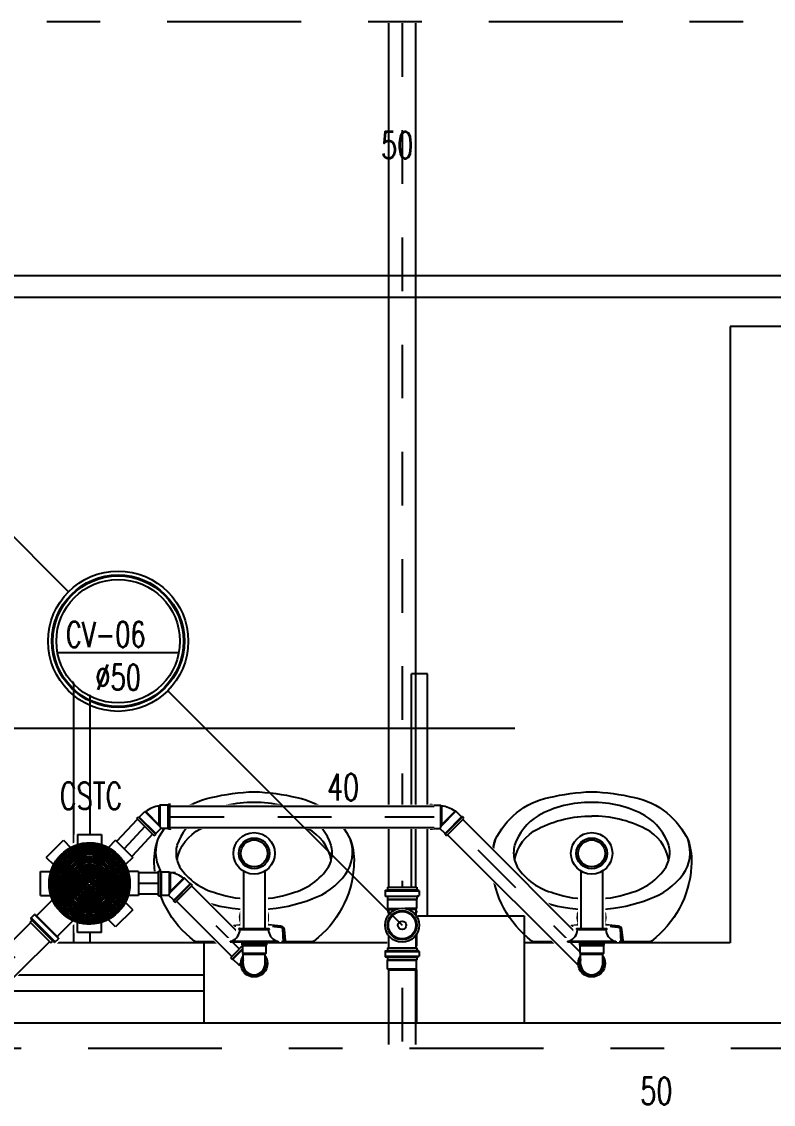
# Model space of a CAD drawing. Header units: inches. Extents: x 542787 to 543192, y 9574025 to 9574373.
# Drawn here: x 542833.519 to 542834.922, y 9574178.25 to 9574180.27 of the extents above; entities that cross this region are included whole.
import ezdxf
from ezdxf.enums import TextEntityAlignment as Align

# ---------------------------------------------------------------- set-up
doc = ezdxf.new("R2010")
doc.units = ezdxf.units.IN
doc.header["$MEASUREMENT"] = 0
for name, pattern in [('DASHDOT', [1, 0.5, -0.25, 0, -0.25]), ('DASHDOT2', [0.5, 0.25, -0.125, 0, -0.125]), ('HIDDEN2', [4.7625, 3.175, -1.5875])]:
    doc.linetypes.add(name, pattern=pattern)
for name, color, linetype in [('CERCADURA', 7, 'Continuous'), ('EIXO', 8, 'Continuous'), ('I-ARQ', 8, 'Continuous'), ('I-ESGOTO', 6, 'Continuous'), ('I-NORMO_INST', 4, 'Continuous'), ('TIGRECAD', 6, 'Continuous'), ('TINTERNO', 8, 'Continuous')]:
    doc.layers.add(name, color=color, linetype=linetype)
doc.styles.add('125', font='ROMANS.SHX', dxfattribs={"width": 0.7, "height": 0.25})
doc.styles.add('25', font='ROMANS.SHX', dxfattribs={"width": 0.7, "height": 0.05})
doc.styles.add('50', font='ROMANS.SHX', dxfattribs={"width": 0.7, "height": 0.1})

# ---------------------------------------------------------------- blocks, each defined once
blk = doc.blocks.new('*U240')
at = {"color": 2}
blk.add_wipeout([(0.0161, -0.0161), (-0.2462, -0.2784), (-0.2784, -0.2462), (-0.0161, 0.0161)], dxfattribs=at)
for p, q in [((-0.0141, 0.0141), (-0.2764, -0.2481)), ((0.0141, -0.0141), (-0.2481, -0.2764))]:
    blk.add_line(p, q)
at = {"layer": 'EIXO', "linetype": 'DASHDOT', "ltscale": 0.01}
blk.add_line((0, 0), (-0.2623, -0.2623), dxfattribs=at)
blk = doc.blocks.new('*U241')
at = {"color": 2}
blk.add_wipeout([(0, -0.0228), (-0.0358, -0.0228), (-0.0358, 0.0228), (0, 0.0228)], dxfattribs=at)
for p, q in [((0, 0.02), (-0.0358, 0.02)), ((0, -0.02), (-0.0358, -0.02))]:
    blk.add_line(p, q)
at = {"layer": 'EIXO', "linetype": 'DASHDOT', "ltscale": 0.01}
blk.add_line((0, 0), (-0.0358, 0), dxfattribs=at)
blk = doc.blocks.new('*U242')
at = {"color": 2}
blk.add_wipeout([(0, -0.0228), (-0.0751, -0.0228), (-0.0751, 0.0228), (0, 0.0228)], dxfattribs=at)
for p, q in [((0, 0.02), (-0.0751, 0.02)), ((0, -0.02), (-0.0751, -0.02))]:
    blk.add_line(p, q)
at = {"layer": 'EIXO', "linetype": 'DASHDOT', "ltscale": 0.01}
blk.add_line((0, 0), (-0.0751, 0), dxfattribs=at)
blk = doc.blocks.new('*U168')
at = {"color": 2}
blk.add_wipeout([(-0.0167, -0.0155), (-0.0552, 0.0258), (-0.0219, 0.0569), (0.0167, 0.0155)], dxfattribs=at)
for p, q in [((0.0146, 0.0136), (-0.024, 0.055)), ((-0.0146, -0.0136), (-0.0532, 0.0277))]:
    blk.add_line(p, q)
at = {"layer": 'EIXO', "linetype": 'DASHDOT', "ltscale": 0.01}
blk.add_line((0, 0), (-0.0386, 0.0414), dxfattribs=at)
blk = doc.blocks.new('*U307')
at = {"color": 2}
blk.add_wipeout([(0.02, 0.0203), (0.3346, -0.2895), (0.2946, -0.33), (-0.02, -0.0203)], dxfattribs=at)
for p, q in [((0.0175, 0.0178), (0.3321, -0.2919)), ((-0.0175, -0.0178), (0.2971, -0.3276))]:
    blk.add_line(p, q)
at = {"layer": 'EIXO', "linetype": 'DASHDOT', "ltscale": 0.01}
blk.add_line((0, 0), (0.3146, -0.3097), dxfattribs=at)
blk = doc.blocks.new('*U233')
at = {"color": 2}
blk.add_wipeout([(-0.0228, 0), (-0.0228, 0.1292), (0.0228, 0.1292), (0.0228, 0)], dxfattribs=at)
for p, q in [((-0.02, 0), (-0.02, 0.1292)), ((0.02, 0), (0.02, 0.1292))]:
    blk.add_line(p, q)
at = {"layer": 'EIXO', "linetype": 'DASHDOT', "ltscale": 0.01}
blk.add_line((0, 0), (0, 0.1292), dxfattribs=at)
blk = doc.blocks.new('*U234')
at = {"color": 2}
blk.add_wipeout([(0.0161, -0.0161), (-0.1186, -0.1508), (-0.1508, -0.1186), (-0.0161, 0.0161)], dxfattribs=at)
for p, q in [((-0.0141, 0.0141), (-0.1489, -0.1206)), ((0.0141, -0.0141), (-0.1206, -0.1489))]:
    blk.add_line(p, q)
at = {"layer": 'EIXO', "linetype": 'DASHDOT', "ltscale": 0.01}
blk.add_line((0, 0), (-0.1347, -0.1347), dxfattribs=at)
blk = doc.blocks.new('*U74')
at = {"color": 2}
blk.add_wipeout([(-0.0036, 0.0278), (-0.0036, 0.0295), (0.007, 0.0401), (0.007, 0.0415), (0.0103, 0.0448), (0.0448, 0.0103), (0.0415, 0.007), (0.0401, 0.007), (0.0295, -0.0036), (0.0278, -0.0036), (0.0228, -0.0085), (0.0203, -0.0135), (0.0127, -0.0208), (0.0019, -0.0243), (-0.0059, -0.0237), (-0.0141, -0.0199), (-0.0191, -0.0152), (-0.0228, -0.0086), (-0.0244, -0.0002), (-0.0238, 0.0052), (-0.0203, 0.0135), (-0.0156, 0.0187), (-0.0085, 0.0228)], dxfattribs=at)
for p, q in [((0.0115, 0.0437), (0.0086, 0.0409)), ((0.0086, 0.0409), (0.0086, 0.0395)), ((0.0086, 0.0409), (0.0409, 0.0086)), ((0.0115, 0.0437), (0.0437, 0.0115)), ((-0.0077, 0.0215), (-0.002, 0.0272)), ((0.0086, 0.0395), (-0.002, 0.0288)), ((0.0045, 0.0223), (-0.002, 0.0288)), ((-0.002, 0.0288), (-0.002, 0.0271)), ((-0.002, 0.0271), (0.0025, 0.0227)), ((0.0223, 0.0045), (0.0288, -0.002)), ((0.0271, -0.002), (0.0227, 0.0025)), ((0.0395, 0.0086), (0.0288, -0.002)), ((0.0409, 0.0086), (0.0395, 0.0086)), ((0.0437, 0.0115), (0.0409, 0.0086)), ((0.0215, -0.0077), (0.0272, -0.002)), ((0.0288, -0.002), (0.0271, -0.002))]:
    blk.add_line(p, q)
for radius in [0.0228, 0.02]:
    blk.add_circle((0, 0), radius)
at = {"layer": 'TINTERNO'}
blk.add_line((0.0086, 0.0395), (0.0395, 0.0086), dxfattribs=at)
blk.add_circle((0, 0), 0.0188, dxfattribs=at)
blk = doc.blocks.new('tcr150p')
at = {"layer": 'TINTERNO'}
for p, q in [((-4, -75.4), (-4, -72.5)), ((4, -72.5), (-4, -72.5)), ((4, -75.4), (4, -72.5))]:
    blk.add_line(p, q, dxfattribs=at)
for radius in [71.9, 71.1, 67.9, 67.1, 63.9, 63.1, 59.9, 59.1, 55.9, 55.1, 51.9, 51.1, 47.9, 47.1, 43.9, 43.1, 39.9, 39.1, 35.9, 35.1, 31.9, 31.1, 27.9, 27.1, 23.9, 23.1, 19.9, 19.1, 15.9, 15.1, 11.9, 11.1, 7.9, 7.1, 3.9, 3.1]:
    blk.add_circle((0, 0), radius, dxfattribs=at)
blk.add_arc((0, 0), 75.5, 273.037, 266.963, dxfattribs=at)
blk = doc.blocks.new('*U105')
at = {"color": 1, "style": '25'}
for tag, flags, p in [('MARCA', 1, (0, -0.1877)), ('QUANT.', 3, (0, -0.2718))]:
    blk.add_attdef(tag, text='', height=0.05, dxfattribs=dict(at, flags=flags)).set_placement(p, align=Align.CENTER)
at = {"color": 2}
blk.add_wipeout([(0.0915, -0.0283), (0.0762, -0.0283), (0.0739, -0.0339), (0.0847, -0.0447), (0.0447, -0.0847), (0.0339, -0.0739), (0.0283, -0.0762), (0.0283, -0.0915), (-0.0283, -0.0915), (-0.0283, -0.0762), (-0.0339, -0.0739), (-0.0447, -0.0847), (-0.0847, -0.0447), (-0.0739, -0.0339), (-0.0762, -0.0283), (-0.0915, -0.0283), (-0.0915, 0.0283), (-0.0762, 0.0283), (-0.076, 0.029), (-0.1007, 0.0538), (-0.1047, 0.0539), (-0.117, 0.0662), (-0.066, 0.1171), (-0.0538, 0.1049), (-0.0538, 0.1007), (-0.029, 0.076), (-0.0283, 0.0762), (-0.0283, 0.0915), (0.0283, 0.0915), (0.0283, 0.0762), (0.0339, 0.0739), (0.0447, 0.0847), (0.0847, 0.0447), (0.0739, 0.0339), (0.0762, 0.0283), (0.0915, 0.0283)], dxfattribs=at)
blk.add_wipeout([(0.0915, -0.0283), (0.0762, -0.0283), (0.0739, -0.0339), (0.0847, -0.0447), (0.0447, -0.0847), (0.0339, -0.0739), (0.0283, -0.0762), (0.0283, -0.0915), (-0.0283, -0.0915), (-0.0283, -0.0762), (-0.0339, -0.0739), (-0.0447, -0.0847), (-0.0847, -0.0447), (-0.0739, -0.0339), (-0.0762, -0.0283), (-0.0915, -0.0283), (-0.0915, 0.0283), (-0.0762, 0.0283), (-0.076, 0.029), (-0.1007, 0.0538), (-0.1047, 0.0539), (-0.117, 0.0662), (-0.066, 0.1171), (-0.0538, 0.1049), (-0.0538, 0.1007), (-0.029, 0.076), (-0.0283, 0.0762), (-0.0283, 0.0915), (0.0283, 0.0915), (0.0283, 0.0762), (0.0339, 0.0739), (0.0447, 0.0847), (0.0847, 0.0447), (0.0739, 0.0339), (0.0762, 0.0283), (0.0915, 0.0283)], dxfattribs=at)
for p, q in [((-0.1108, 0.0723), (-0.0722, 0.111)), ((-0.1083, 0.0649), (-0.0647, 0.1084)), ((-0.1021, 0.0587), (-0.0585, 0.1022)), ((-0.0722, 0.111), (-0.0691, 0.1079)), ((-0.0652, 0.1093), (-0.0679, 0.1077)), ((-0.064, 0.1091), (-0.0578, 0.1029)), ((-0.0578, 0.1016), (-0.0594, 0.0996)), ((-0.0594, 0.0982), (-0.0304, 0.0692)), ((-0.0224, 0.0916), (-0.0224, 0.0721)), ((-0.0224, 0.0916), (0.0226, 0.0916)), ((0.0226, 0.0916), (0.0226, 0.0721)), ((-0.1108, 0.0723), (-0.1078, 0.0692)), ((-0.1091, 0.0654), (-0.1076, 0.068)), ((-0.109, 0.0641), (-0.1028, 0.058)), ((0.0489, 0.0807), (0.0351, 0.0669)), ((0.0489, 0.0807), (0.0807, 0.0489)), ((-0.1014, 0.0579), (-0.0994, 0.0596)), ((-0.0981, 0.0595), (-0.069, 0.0305)), ((0.0807, 0.0489), (0.0669, 0.0351)), ((-0.0914, 0.0226), (-0.072, 0.0226)), ((-0.0914, -0.0224), (-0.0914, 0.0226)), ((0.0916, 0.0226), (0.0721, 0.0226)), ((0.0916, 0.0226), (0.0916, -0.0224)), ((-0.0914, -0.0224), (-0.072, -0.0224)), ((-0.0805, -0.0487), (-0.0668, -0.035)), ((0.0807, -0.0487), (0.0669, -0.035)), ((0.0916, -0.0224), (0.0721, -0.0224)), ((-0.0487, -0.0805), (-0.0805, -0.0487)), ((0.0807, -0.0487), (0.0489, -0.0805)), ((-0.0487, -0.0805), (-0.035, -0.0668)), ((-0.0224, -0.0914), (-0.0224, -0.072)), ((0.0226, -0.0914), (0.0226, -0.072)), ((0.0489, -0.0805), (0.0351, -0.0668)), ((0.0226, -0.0914), (-0.0224, -0.0914))]:
    blk.add_line(p, q)
at = {"color": 8}
for p, q in [((-0.1072, 0.0687), (-0.0685, 0.1074)), ((-0.0987, 0.0602), (-0.06, 0.0989))]:
    blk.add_line(p, q, dxfattribs=at)
blk.add_circle((0.0001, 0.0001), 0.0755)
blk.add_circle((0.0001, 0.0001), 0.0735, dxfattribs=at)
for centre, start, end in [((-0.0684, 0.1086), 225, 300), ((-0.0647, 0.1084), 45, 120), ((-0.0585, 0.1022), 320, 45), ((-0.0587, 0.0989), 140, 225), ((-0.1083, 0.0649), 150, 225), ((-0.1085, 0.0685), 330, 45), ((-0.1021, 0.0587), 225, 310), ((-0.0988, 0.0588), 45, 130)]:
    blk.add_arc(centre, 0.001, start, end)
at = {"layer": 'TIGRECAD', "xscale": 0.001000000000382442, "yscale": 0.001000000000382442, "zscale": 0.001000000000382442, "rotation": 208.3081650747482}
blk.add_blockref('tcr150p', (0.0001, 0.0001), dxfattribs=at)
at = {"color": 1, "style": '25', "flags": 1}
blk.add_attdef('DESCRICAO', text='', height=0.05, dxfattribs=at).set_placement((0, -0.1085), align=Align.CENTER)
blk = doc.blocks.new('*U69')
at = {"color": 2}
blk.add_wipeout([(0.0026, 0.0263), (0.0167, 0.0222), (0.0266, 0.0115), (0.0291, -0.0016), (0.0243, -0.0154), (0.0138, -0.0241), (0.0026, -0.0262), (-0.0119, -0.0222), (-0.022, -0.0097), (-0.0237, 0.0006), (-0.0204, 0.0115), (-0.0115, 0.0225)], dxfattribs=at)
blk.add_circle((0.0027, 0), 0.025)
at = {"color": 8, "ltscale": 0.01}
blk.add_circle((0.0027, 0), 0.0233, dxfattribs=at)
for centre, start, end in [((0.0027, 0.0125), 132.0789, 270), ((0.0027, -0.0125), 312.0789, 90)]:
    blk.add_arc(centre, 0.0125, start, end, dxfattribs=at)
blk = doc.blocks.new('*U68')
at = {"color": 2}
blk.add_wipeout([(0.0171, 0.0222), (0.0183, 0.0234), (0.0333, 0.0234), (0.0343, 0.0244), (0.039, 0.0244), (0.039, -0.0244), (0.0343, -0.0244), (0.0333, -0.0234), (0.0183, -0.0234), (0.0171, -0.0222), (0.0101, -0.0222), (0.0049, -0.0239), (-0.0057, -0.0237), (-0.0159, -0.0185), (-0.0209, -0.0126), (-0.024, -0.0041), (-0.0242, 0.0027), (-0.0222, 0.01), (-0.0174, 0.0171), (-0.0132, 0.0205), (-0.0048, 0.0239), (0.0022, 0.0243), (0.0101, 0.0222)], dxfattribs=at)
for p, q in [((0, 0.0206), (0.0178, 0.0206)), ((0.019, 0.0218), (0.0178, 0.0206)), ((0.034, 0.0218), (0.019, 0.0218)), ((0.035, 0.0228), (0.034, 0.0218)), ((0.039, 0.0228), (0.035, 0.0228)), ((0.039, 0.0228), (0.039, -0.0228)), ((0, -0.0206), (0.0178, -0.0206)), ((0.019, -0.0218), (0.0178, -0.0206)), ((0.034, -0.0218), (0.019, -0.0218)), ((0.035, -0.0228), (0.034, -0.0218)), ((0.039, -0.0228), (0.035, -0.0228))]:
    blk.add_line(p, q)
at = {"color": 8}
for p, q in [((0.0178, 0.0206), (0.0178, -0.0206)), ((0.019, -0.0218), (0.019, 0.0218)), ((0.034, 0.0218), (0.034, -0.0218)), ((0.035, 0.0228), (0.035, -0.0228))]:
    blk.add_line(p, q, dxfattribs=at)
blk.add_arc((0, 0), 0.0228, 64.6232, 295.3768, dxfattribs=at)
for radius, start, end in [(0.0218, 70.9009, 289.0991), (0.0206, 90, 270)]:
    blk.add_arc((0, 0), radius, start, end)
blk = doc.blocks.new('*U111')
at = {"color": 8, "linetype": 'Continuous'}
for p, q in [((0.0013, 0.045), (0, 0.045)), ((0, 0.045), (0, -0.045)), ((0.0013, 0.045), (0.0013, -0.045)), ((0.0238, 0.0283), (0.023, 0.0283)), ((0.023, 0.0283), (0.023, -0.0283)), ((0.0246, 0.0275), (0.0246, -0.0275)), ((0.0238, -0.0283), (0.023, -0.0283)), ((0.0013, -0.045), (0, -0.045))]:
    blk.add_line(p, q, dxfattribs=at)
at = {"linetype": 'Continuous'}
for p, q in [((0.1319, 0.02), (0.0246, 0.02)), ((0.1319, -0.02), (0.0246, -0.02))]:
    blk.add_line(p, q, dxfattribs=at)
for radius in [0.0387, 0.025]:
    blk.add_circle((0.165, 0), radius)
at = {"color": 8}
blk.add_circle((0.165, 0), 0.0287, dxfattribs=at)
at = {"linetype": 'Continuous'}
for centre, start, end in [((0.0234, 0.0504), 201.6148, 268.9949), ((0.0234, -0.0504), 91.0051, 158.3852)]:
    blk.add_arc(centre, 0.0238, start, end, dxfattribs=at)
at = {"color": 8, "linetype": 'Continuous'}
for centre, start, end in [((0.0238, 0.0275), 360, 90), ((0.0238, -0.0275), 270, 360)]:
    blk.add_arc(centre, 0.000833, start, end, dxfattribs=at)
at = {"color": 2}
blk.add_wipeout([(0, 0.0507), (0.007, 0.0507), (0.007, 0.0428), (0.0173, 0.034), (0.0304, 0.034), (0.0304, 0.0257), (0.1215, 0.0257), (0.1299, 0.0358), (0.1443, 0.0447), (0.1607, 0.0489), (0.1775, 0.0527), (0.1932, 0.0464), (0.2062, 0.0355), (0.2152, 0.0212), (0.2193, 0.0048), (0.2182, -0.0121), (0.2119, -0.0278), (0.201, -0.0408), (0.1867, -0.0497), (0.1703, -0.0539), (0.1534, -0.0477), (0.1377, -0.0414), (0.1247, -0.0305), (0.1217, -0.0257), (0.0304, -0.0257), (0.0304, -0.034), (0.0173, -0.034), (0.007, -0.0428), (0.007, -0.0507), (0, -0.0507)], dxfattribs=at)
at = {"color": 8, "linetype": 'Continuous'}
for p, q in [((0.0013, 0.045), (0, 0.045)), ((0, 0.045), (0, -0.045)), ((0.0013, 0.045), (0.0013, -0.045)), ((0.0238, 0.0283), (0.023, 0.0283)), ((0.023, 0.0283), (0.023, -0.0283)), ((0.0246, 0.0275), (0.0246, -0.0275)), ((0.0238, -0.0283), (0.023, -0.0283)), ((0.0013, -0.045), (0, -0.045))]:
    blk.add_line(p, q, dxfattribs=at)
at = {"linetype": 'Continuous'}
for p, q in [((0.1319, 0.02), (0.0246, 0.02)), ((0.1319, -0.02), (0.0246, -0.02))]:
    blk.add_line(p, q, dxfattribs=at)
for radius in [0.0387, 0.025]:
    blk.add_circle((0.165, 0), radius)
at = {"color": 8}
blk.add_circle((0.165, 0), 0.0287, dxfattribs=at)
at = {"linetype": 'Continuous'}
for centre, start, end in [((0.0234, 0.0504), 201.6148, 268.9949), ((0.0234, -0.0504), 91.0051, 158.3852)]:
    blk.add_arc(centre, 0.0238, start, end, dxfattribs=at)
at = {"color": 8, "linetype": 'Continuous'}
for centre, start, end in [((0.0238, 0.0275), 360, 90), ((0.0238, -0.0275), 270, 360)]:
    blk.add_arc(centre, 0.000833, start, end, dxfattribs=at)
blk = doc.blocks.new('*U232')
at = {"color": 2}
blk.add_wipeout([(0.0171, 0.0222), (0.0183, 0.0234), (0.0333, 0.0234), (0.0343, 0.0244), (0.039, 0.0244), (0.039, -0.0244), (0.0343, -0.0244), (0.0333, -0.0234), (0.0183, -0.0234), (0.0171, -0.0222), (0.0101, -0.0222), (0.0049, -0.0239), (-0.0057, -0.0237), (-0.0159, -0.0185), (-0.0209, -0.0126), (-0.024, -0.0041), (-0.0242, 0.0027), (-0.0222, 0.01), (-0.0174, 0.0171), (-0.0132, 0.0205), (-0.0048, 0.0239), (0.0022, 0.0243), (0.0101, 0.0222)], dxfattribs=at)
for p, q in [((0.0098, 0.0206), (0.0178, 0.0206)), ((0.019, 0.0218), (0.0178, 0.0206)), ((0.0178, 0.0206), (0.0178, 0.0143)), ((0.019, 0.0126), (0.019, 0.0218)), ((0.034, 0.0218), (0.019, 0.0218)), ((0.035, 0.0228), (0.034, 0.0218)), ((0.039, 0.0228), (0.035, 0.0228)), ((0.035, 0.0228), (0.035, -0.0228)), ((0.039, 0.0228), (0.039, -0.0228)), ((0.0178, -0.0206), (0.0178, -0.0143)), ((0.019, -0.0126), (0.019, -0.0218)), ((0.0098, -0.0206), (0.0178, -0.0206)), ((0.019, -0.0218), (0.0178, -0.0206)), ((0.034, -0.0218), (0.019, -0.0218)), ((0.035, -0.0228), (0.034, -0.0218)), ((0.039, -0.0228), (0.035, -0.0228))]:
    blk.add_line(p, q)
for radius in [0.0228, 0.02]:
    blk.add_circle((0, 0), radius)
at = {"layer": 'TINTERNO'}
blk.add_line((0.034, 0.0218), (0.034, -0.0218), dxfattribs=at)
blk.add_circle((0, 0), 0.0188, dxfattribs=at)
blk = doc.blocks.new('*U96')
at = {"color": 1, "style": '25'}
for tag, flags, p in [('DESCRICAO', 1, (-0.1561, -0.1085)), ('MARCA', 1, (-0.1561, -0.1877)), ('QUANT.', 3, (-0.1561, -0.2718))]:
    blk.add_attdef(tag, text='', height=0.05, dxfattribs=dict(at, flags=flags)).set_placement(p, align=Align.CENTER)
at = {"color": 2}
blk.add_wipeout([(-0.0272, 0.0234), (-0.0229, 0.0234), (-0.0219, 0.0224), (-0.0091, 0.0224), (0, 0.0315), (0, 0.0329), (0.0031, 0.0359), (0.0364, 0.0026), (0.0334, -0.0005), (0.032, -0.0005), (0.0213, -0.0111), (0.0196, -0.0111), (0.0072, -0.0182), (-0.0056, -0.0215), (-0.0069, -0.0228), (-0.0219, -0.0228), (-0.0229, -0.0238), (-0.0272, -0.0238)], dxfattribs=at)
for p, q in [((-0.0272, 0.0226), (-0.0232, 0.0226)), ((-0.0272, 0.0226), (-0.0272, -0.023)), ((-0.0232, -0.023), (-0.0232, 0.0226)), ((-0.0232, 0.0226), (-0.0222, 0.0216)), ((-0.0222, 0.0216), (-0.0087, 0.0216)), ((0.0008, 0.0311), (-0.0087, 0.0216)), ((-0.0072, 0.0179), (-0.0087, 0.0216)), ((0.0036, 0.0354), (0.0008, 0.0326)), ((0.0008, 0.0326), (0.033, 0.0003)), ((0.0008, 0.0326), (0.0008, 0.0311)), ((0.0036, 0.0354), (0.0359, 0.0031)), ((-0.0072, -0.022), (-0.0072, 0.0179)), ((-0.0072, 0.0179), (0.021, -0.0103)), ((0.0316, 0.0003), (0.021, -0.0103)), ((0.033, 0.0003), (0.0316, 0.0003)), ((0.0359, 0.0031), (0.033, 0.0003)), ((0.021, -0.0103), (0.0193, -0.0103)), ((-0.0272, -0.023), (-0.0232, -0.023)), ((-0.0232, -0.023), (-0.0222, -0.022)), ((-0.0222, -0.022), (-0.0072, -0.022)), ((-0.0072, -0.022), (-0.006, -0.0208))]:
    blk.add_line(p, q)
at = {"color": 8}
for p, q in [((-0.0222, -0.022), (-0.0222, 0.0216)), ((0.0008, 0.0311), (0.0316, 0.0003)), ((-0.006, 0.015), (-0.0072, 0.0179)), ((-0.006, 0.015), (-0.006, -0.0208)), ((0.0193, -0.0103), (-0.006, 0.015))]:
    blk.add_line(p, q, dxfattribs=at)
blk.add_arc((-0.0151, 0.0369), 0.0584, 278.9327, 306.0673)
blk = doc.blocks.new('BOLA')
at = {"style": '50', "width": 0.7, "flags": 1}
blk.add_attdef('ALTUARA', text='', height=0.002, dxfattribs=at).set_placement((0.00026, -0.007526), align=Align.CENTER)
at = {"color": 2}
blk.add_wipeout([(-0.003431, 0.003307), (-0.000897, 0.004686), (0.001845, 0.004422), (0.003566, 0.003136), (0.004587, 0.001341), (0.004757, -0.000322), (0.004228, -0.002231), (0.002999, -0.003724), (0.001108, -0.004707), (-0.000878, -0.004726), (-0.00258, -0.004083), (-0.003431, -0.003327), (-0.004508, -0.001702), (-0.004792, -0.000077), (-0.004527, 0.001624)], dxfattribs=at)
at = {"color": 8}
blk.add_line((-0.004793, -0.000905), (0.004793, -0.000905), dxfattribs=at)
blk.add_circle((0, 0), 0.005231, dxfattribs=at)
blk.add_circle((0, 0), 0.004878)
at = {"style": '50', "width": 0.7}
blk.add_attdef('NAF', (-0.004127, -0.000465), '', height=0.002, dxfattribs=at)
blk.add_attdef('NU', text='', height=0.002, dxfattribs=at).set_placement((0, -0.003846), align=Align.CENTER)
blk = doc.blocks.new('*U147')
at = {"color": 2}
blk.add_wipeout([(0.0484, -0.0342), (0.0452, -0.0317), (0.0447, -0.0297), (0.039, -0.0297), (0.039, -0.0277), (0.0194, -0.0277), (-0.0004, -0.0354), (-0.0222, -0.0277), (-0.0224, -0.0292), (-0.0295, -0.0292), (-0.0296, -0.0282), (-0.031, -0.0295), (-0.0478, -0.0295), (-0.048, -0.0297), (-0.0524, -0.0297), (-0.0526, -0.0312), (-0.0558, -0.0342), (-0.0646, -0.0342), (-0.0678, -0.0317), (-0.0683, -0.0297), (-0.0717, -0.0297), (-0.0717, 0.0296), (-0.0683, 0.0296), (-0.0678, 0.0316), (-0.0646, 0.034), (-0.0558, 0.034), (-0.0526, 0.031), (-0.0524, 0.0296), (-0.0464, 0.0296), (-0.0464, 0.0294), (-0.031, 0.0294), (-0.0296, 0.028), (-0.0295, 0.0291), (-0.0224, 0.0291), (-0.0222, 0.0276), (-0.0019, 0.0353), (0.0194, 0.0276), (0.039, 0.0276), (0.039, 0.0296), (0.0447, 0.0296), (0.0452, 0.0316), (0.0484, 0.034), (0.0572, 0.034), (0.0604, 0.031), (0.0606, 0.0296), (0.065, 0.0296), (0.0653, 0.0293), (0.082, 0.0293), (0.0828, 0.0262), (0.0828, -0.0264), (0.082, -0.0295), (0.0653, -0.0295), (0.065, -0.0297), (0.0606, -0.0297), (0.0604, -0.0312), (0.0572, -0.0342)], dxfattribs=at)
for p, q in [((-0.0717, -0.0274), (-0.0717, 0.0273)), ((-0.0717, 0.0273), (-0.0673, 0.0273)), ((-0.0656, 0.031), (-0.0664, 0.028)), ((-0.0646, 0.0317), (-0.0558, 0.0317)), ((-0.0646, -0.0309), (-0.0646, 0.0307)), ((-0.0551, -0.0309), (-0.0551, 0.0307)), ((-0.0548, 0.0308), (-0.0546, 0.0282)), ((-0.0536, 0.0273), (-0.0489, 0.0273)), ((-0.0489, -0.0274), (-0.0489, 0.0273)), ((-0.0489, 0.0273), (-0.0487, 0.0271)), ((-0.0487, 0.0271), (-0.0319, 0.0271)), ((-0.0319, 0.0271), (-0.0319, 0.0052)), ((-0.0319, 0.0271), (-0.0301, 0.0253)), ((-0.0301, 0.0253), (-0.0198, 0.0253)), ((-0.0275, 0.0253), (-0.0274, 0.0268)), ((-0.0274, 0.0268), (-0.0245, 0.0268)), ((-0.0243, 0.0253), (-0.0245, 0.0268)), ((0.0186, 0.0253), (0.0413, 0.0253)), ((0.0413, -0.0274), (0.0413, 0.0273)), ((0.0413, 0.0273), (0.0457, 0.0273)), ((0.0474, 0.031), (0.0466, 0.028)), ((0.0484, 0.0317), (0.0572, 0.0317)), ((0.0484, -0.0309), (0.0484, 0.0307)), ((0.0572, -0.0309), (0.0572, 0.0307)), ((0.0582, 0.0308), (0.0584, 0.0282)), ((0.0594, 0.0273), (0.0641, 0.0273)), ((0.0641, 0.0273), (0.0643, 0.027)), ((0.0811, 0.027), (0.0643, 0.027)), ((0.0811, 0.027), (0.0828, 0.0253)), ((0.0828, -0.0254), (0.0828, 0.0253)), ((-0.0319, -0.0272), (-0.0319, -0.0054)), ((-0.0717, -0.0274), (-0.0673, -0.0274)), ((-0.0656, -0.0311), (-0.0664, -0.0282)), ((-0.0646, -0.0319), (-0.0558, -0.0319)), ((-0.0548, -0.031), (-0.0546, -0.0283)), ((-0.0536, -0.0274), (-0.0489, -0.0274)), ((-0.0489, -0.0274), (-0.0487, -0.0272)), ((-0.0487, -0.0272), (-0.0319, -0.0272)), ((-0.0319, -0.0272), (-0.0301, -0.0254)), ((-0.0301, -0.0254), (-0.0198, -0.0254)), ((-0.0275, -0.0254), (-0.0274, -0.0269)), ((-0.0274, -0.0269), (-0.0245, -0.0269)), ((-0.0243, -0.0254), (-0.0245, -0.0269)), ((0.0186, -0.0254), (0.0413, -0.0254)), ((0.0413, -0.0274), (0.0457, -0.0274)), ((0.0474, -0.0311), (0.0466, -0.0282)), ((0.0484, -0.0319), (0.0572, -0.0319)), ((0.0582, -0.031), (0.0584, -0.0283)), ((0.0594, -0.0274), (0.0641, -0.0274)), ((0.0641, -0.0274), (0.0643, -0.0272)), ((0.0811, -0.0272), (0.0643, -0.0272)), ((0.0811, -0.0272), (0.0828, -0.0254))]:
    blk.add_line(p, q)
at = {"color": 8}
for p, q in [((-0.0666, -0.0274), (-0.0666, 0.0273)), ((-0.0545, -0.0274), (-0.0545, 0.0273)), ((-0.0487, -0.0272), (-0.0487, 0.0271)), ((-0.0301, 0.0253), (-0.0301, 0.0117)), ((0.0413, -0.0254), (0.0413, 0.0253)), ((0.0464, -0.0274), (0.0464, 0.0273)), ((0.0585, -0.0274), (0.0585, 0.0273)), ((0.0641, 0.0273), (0.0641, -0.0274)), ((0.0643, -0.0272), (0.0643, 0.027)), ((0.0811, 0.027), (0.0811, -0.0272)), ((-0.0301, -0.0254), (-0.0301, -0.0118))]:
    blk.add_line(p, q, dxfattribs=at)
blk.add_lwpolyline([(0.0159, 0.0258), (0.0159, 0.0258, 0.174705)], format="xyb")
for radius in [0.0318, 0.0256]:
    blk.add_circle((-0.0006, -0.0001), radius)
blk.add_circle((-0.0006, -0.0001), 0.0273, dxfattribs=at)
for centre, start, end in [((-0.0673, 0.0283), 270, 345), ((-0.0646, 0.0307), 90, 165), ((-0.0558, 0.0307), 5, 90), ((-0.0536, 0.0283), 185, 270), ((0.0457, 0.0283), 270, 345), ((0.0484, 0.0307), 90, 165), ((0.0572, 0.0307), 5, 90), ((0.0594, 0.0283), 185, 270), ((-0.0673, -0.0284), 15, 90), ((-0.0646, -0.0309), 195, 270), ((-0.0558, -0.0309), 270, 355), ((-0.0536, -0.0284), 90, 175), ((0.0457, -0.0284), 15, 90), ((0.0484, -0.0309), 195, 270), ((0.0572, -0.0309), 270, 355), ((0.0594, -0.0284), 90, 175)]:
    blk.add_arc(centre, 0.001, start, end)
blk = doc.blocks.new('*U62')
at = {"color": 1, "style": '25'}
for tag, flags, p in [('DESCRICAO', 1, (-0.1561, -0.1085)), ('MARCA', 1, (-0.1561, -0.1877)), ('QUANT.', 3, (-0.1561, -0.2718))]:
    blk.add_attdef(tag, text='', height=0.05, dxfattribs=dict(at, flags=flags)).set_placement(p, align=Align.CENTER)
at = {"color": 2}
blk.add_wipeout([(-0.0358, -0.0029), (-0.0328, 0.0001), (-0.0314, 0.0001), (-0.0223, 0.0092), (-0.0223, 0.022), (-0.0233, 0.023), (-0.0233, 0.0273), (0.0239, 0.0273), (0.0239, 0.023), (0.0229, 0.022), (0.0229, 0.007), (0.0216, 0.0057), (0.0179, -0.008), (0.0112, -0.0195), (0.0112, -0.0212), (0.0006, -0.0318), (0.0006, -0.0332), (-0.0025, -0.0363)], dxfattribs=at)
for p, q in [((-0.0225, 0.0273), (0.0231, 0.0273)), ((-0.0225, 0.0273), (-0.0225, 0.0233)), ((-0.0225, 0.0233), (0.0231, 0.0233)), ((-0.0225, 0.0233), (-0.0215, 0.0223)), ((-0.0215, 0.0223), (-0.0215, 0.0089)), ((0.0231, 0.0233), (0.0221, 0.0223)), ((0.0221, 0.0223), (0.0221, 0.0073)), ((0.0231, 0.0273), (0.0231, 0.0233)), ((-0.031, -0.0007), (-0.0215, 0.0089)), ((-0.0178, 0.0073), (-0.0215, 0.0089)), ((0.0104, -0.0209), (-0.0178, 0.0073)), ((-0.0178, 0.0073), (0.0221, 0.0073)), ((0.0221, 0.0073), (0.0209, 0.0061)), ((-0.0353, -0.0035), (-0.0324, -0.0007)), ((-0.0353, -0.0035), (-0.003, -0.0357)), ((-0.0002, -0.0329), (-0.0324, -0.0007)), ((-0.0324, -0.0007), (-0.031, -0.0007)), ((0.0104, -0.0209), (0.0104, -0.0192)), ((-0.003, -0.0357), (-0.0002, -0.0329)), ((-0.0002, -0.0315), (0.0104, -0.0209)), ((-0.0002, -0.0329), (-0.0002, -0.0315))]:
    blk.add_line(p, q)
at = {"color": 8}
for p, q in [((-0.0215, 0.0223), (0.0221, 0.0223)), ((-0.0149, 0.0061), (-0.0178, 0.0073)), ((-0.0149, 0.0061), (0.0104, -0.0192)), ((0.0209, 0.0061), (-0.0149, 0.0061)), ((-0.0002, -0.0315), (-0.031, -0.0007))]:
    blk.add_line(p, q, dxfattribs=at)
blk.add_arc((-0.0368, 0.0152), 0.0584, 323.9327, 351.0673)
blk = doc.blocks.new('*U195')
at = {"color": 2}
blk.add_wipeout([(0, 0.0228), (0.4917, 0.0228), (0.4917, -0.0228), (0, -0.0228)], dxfattribs=at)
for p, q in [((0, 0.02), (0.4917, 0.02)), ((0, -0.02), (0.4917, -0.02))]:
    blk.add_line(p, q)
at = {"layer": 'EIXO', "linetype": 'DASHDOT', "ltscale": 0.01}
blk.add_line((0, 0), (0.4917, 0), dxfattribs=at)
blk = doc.blocks.new('*U190')
for p, q in [((0, -0.024745), (0, 0)), ((0, -0.059953), (0, -0.035208)), ((-0.000682, -0.056817), (0, -0.059953)), ((0.000682, -0.056817), (-0.000682, -0.056817))]:
    blk.add_line(p, q)
for centre, radius in [((0, 0), 0.000311), ((0, -0.029977), 0.004878)]:
    blk.add_circle(centre, radius)
at = {"color": 8}
blk.add_circle((0, -0.029977), 0.005231, dxfattribs=at)
blk.add_solid([(0.000682, -0.056817), (-0.000682, -0.056817), (0, -0.059953)])
blk = doc.blocks.new('*U317')
at = {"color": 2}
blk.add_wipeout([(0.0285, 0), (0.0285, -1.9056), (-0.0285, -1.9056), (-0.0285, 0)], dxfattribs=at)
for p, q in [((-0.025, 0), (-0.025, -1.9056)), ((0.025, 0), (0.025, -1.9056))]:
    blk.add_line(p, q)
at = {"layer": 'EIXO', "linetype": 'DASHDOT', "ltscale": 0.01}
blk.add_line((0, 0), (0, -1.9056), dxfattribs=at)

msp = doc.modelspace()

# ---------------------------------------------------------------- linework, layer by layer
at = {"layer": 'I-ARQ'}
for p, q in [((542834.842, 9574179.7012), (542834.842, 9574178.5512)), ((542834.992, 9574179.7012), (542834.842, 9574179.7012)), ((542833.617, 9574178.5512), (542833.617, 9574179.053)), ((542833.647, 9574179.053), (542833.617, 9574179.053)), ((542833.617, 9574178.5512), (542833.617, 9574179.053)), ((542833.647, 9574178.5512), (542833.647, 9574179.053)), ((542833.647, 9574178.5512), (542833.647, 9574179.053)), ((542834.277, 9574178.6012), (542834.277, 9574179.053)), ((542834.457, 9574178.6012), (542834.457, 9574178.4012)), ((542834.842, 9574178.5512), (542834.457, 9574178.5512)), ((542834.992, 9574178.4012), (542834.457, 9574178.4012))]:
    msp.add_line(p, q, dxfattribs=at)
at = {"layer": 'I-ARQ', "linetype": 'HIDDEN2'}
for p, q in [((542833.8595, 9574178.5512), (542833.8595, 9574178.4012)), ((542833.3595, 9574178.4912), (542833.8595, 9574178.4912)), ((542833.8595, 9574178.4612), (542833.3595, 9574178.4612))]:
    msp.add_line(p, q, dxfattribs=at)
at = {"layer": 'I-ARQ'}
for points in [[(542833.9533, 9574178.833, -0.054423), (542834.0333, 9574178.822, -0.129975), (542834.0933, 9574178.7935, -0.115349), (542834.1333, 9574178.743, -0.10182), (542834.1393, 9574178.693, -0.216856), (542834.0648, 9574178.5545, -0.186978), (542834.0618, 9574178.553), (542833.9533, 9574178.553), (542833.8448, 9574178.553, -0.186978), (542833.8418, 9574178.5545, -0.216856), (542833.7673, 9574178.693, -0.10182), (542833.7733, 9574178.743, -0.115349), (542833.8133, 9574178.7935, -0.129975), (542833.8733, 9574178.822, -0.054423)], [(542834.5833, 9574178.833, -0.054423), (542834.6633, 9574178.822, -0.129975), (542834.7233, 9574178.7935, -0.115349), (542834.7633, 9574178.743, -0.10182), (542834.7693, 9574178.693, -0.216856), (542834.6948, 9574178.5545, -0.186978), (542834.6918, 9574178.553), (542834.5833, 9574178.553), (542834.4748, 9574178.553, -0.186978), (542834.4718, 9574178.5545, -0.216856), (542834.3973, 9574178.693, -0.10182), (542834.4033, 9574178.743, -0.115349), (542834.4433, 9574178.7935, -0.129975), (542834.5033, 9574178.822, -0.054423)]]:
    msp.add_lwpolyline(points, format="xyb", close=True, dxfattribs=at)
for points in [[(542833.8093, 9574178.7055, -0.234308), (542833.8533, 9574178.764, -0.122381), (542833.9533, 9574178.7875)], [(542834.0973, 9574178.7055, 0.234308), (542834.0533, 9574178.764, 0.122381), (542833.9533, 9574178.7875)], [(542834.4393, 9574178.7055, -0.234308), (542834.4833, 9574178.764, -0.122381), (542834.5833, 9574178.7875)], [(542834.7273, 9574178.7055, 0.234308), (542834.6833, 9574178.764, 0.122381), (542834.5833, 9574178.7875)], [(542833.8948, 9574178.5555), (542833.8968, 9574178.576, -0.358326), (542833.9033, 9574178.5825), (542833.9263, 9574178.585, 0.447938), (542833.9288, 9574178.5885, -0.216474), (542833.9298, 9574178.6105)], [(542834.0118, 9574178.5555), (542834.0098, 9574178.576, 0.358326), (542834.0033, 9574178.5825), (542833.9803, 9574178.585, -0.447938), (542833.9778, 9574178.5885, 0.216474), (542833.9768, 9574178.6105)], [(542834.5248, 9574178.5555), (542834.5268, 9574178.576, -0.358326), (542834.5333, 9574178.5825), (542834.5563, 9574178.585, 0.447938), (542834.5588, 9574178.5885, -0.216474), (542834.5598, 9574178.6105)], [(542834.6418, 9574178.5555), (542834.6398, 9574178.576, 0.358326), (542834.6333, 9574178.5825), (542834.6103, 9574178.585, -0.447938), (542834.6078, 9574178.5885, 0.216474), (542834.6068, 9574178.6105)], [(542833.9311, 9574178.5889, -0.511016), (542833.9273, 9574178.583), (542833.9043, 9574178.5805, 0.298443), (542833.9003, 9574178.5775), (542833.8988, 9574178.553)], [(542833.9755, 9574178.5889, 0.511016), (542833.9793, 9574178.583), (542834.0023, 9574178.5805, -0.298443), (542834.0063, 9574178.5775), (542834.0078, 9574178.553)], [(542834.5611, 9574178.5889, -0.511016), (542834.5573, 9574178.583), (542834.5343, 9574178.5805, 0.298443), (542834.5303, 9574178.5775), (542834.5288, 9574178.553)], [(542834.6055, 9574178.5889, 0.511016), (542834.6093, 9574178.583), (542834.6323, 9574178.5805, -0.298443), (542834.6363, 9574178.5775), (542834.6378, 9574178.553)]]:
    msp.add_lwpolyline(points, format="xyb", dxfattribs=at)
for centre, radius in [((542833.9533, 9574178.718), 0.004), ((542834.5833, 9574178.718), 0.004), ((542833.9363, 9574178.711), 0.004), ((542833.9703, 9574178.711), 0.004), ((542834.5663, 9574178.711), 0.004), ((542834.6003, 9574178.711), 0.004), ((542833.9293, 9574178.694), 0.004), ((542833.9363, 9574178.6771), 0.004), ((542833.9533, 9574178.694), 0.004), ((542833.9703, 9574178.6771), 0.004), ((542833.9773, 9574178.694), 0.004), ((542834.5593, 9574178.694), 0.004), ((542834.5663, 9574178.6771), 0.004), ((542834.5833, 9574178.694), 0.004), ((542834.6003, 9574178.6771), 0.004), ((542834.6073, 9574178.694), 0.004), ((542833.9533, 9574178.67), 0.004), ((542834.5833, 9574178.67), 0.004), ((542833.9533, 9574178.598), 0.024), ((542834.5833, 9574178.598), 0.024), ((542833.9533, 9574178.598), 0.0075), ((542834.5833, 9574178.598), 0.0075)]:
    msp.add_circle(centre, radius, dxfattribs=at)
at = {"layer": 'I-ARQ', "linetype": 'DASHDOT'}
for centre in [(542833.9533, 9574178.694), (542834.5833, 9574178.694)]:
    msp.add_circle(centre, 0.024, dxfattribs=at)
at = {"layer": 'I-ARQ'}
for centre, radius, start, end in [((542833.9498, 9574178.6143), 0.1988, 89.0078, 119.0647), ((542833.9567, 9574178.6143), 0.1988, 60.9353, 90.9922), ((542834.5798, 9574178.6143), 0.1988, 89.0078, 119.0647), ((542834.5867, 9574178.6143), 0.1988, 60.9353, 90.9922), ((542833.9059, 9574178.7009), 0.1018, 121.107, 161.5734), ((542834.0007, 9574178.7009), 0.1018, 18.4266, 58.893), ((542834.5359, 9574178.7009), 0.1018, 121.107, 161.5734), ((542834.6307, 9574178.7009), 0.1018, 18.4266, 58.893), ((542833.8397, 9574178.7202), 0.0703, 161.03, 215.8564), ((542834.0668, 9574178.7202), 0.0703, 324.1436, 18.97), ((542834.4697, 9574178.7202), 0.0703, 161.03, 215.8564), ((542834.6968, 9574178.7202), 0.0703, 324.1436, 18.97), ((542833.8619, 9574178.7193), 0.0543, 165.3521, 194.6561), ((542834.0447, 9574178.7193), 0.0543, 345.3439, 14.6479), ((542834.4919, 9574178.7193), 0.0543, 165.3521, 194.6561), ((542834.6747, 9574178.7193), 0.0543, 345.3439, 14.6479), ((542833.8619, 9574178.7193), 0.0543, 194.6561, 208.898), ((542834.0447, 9574178.7193), 0.0543, 331.102, 345.3439), ((542834.4919, 9574178.7193), 0.0543, 194.6561, 208.898), ((542834.6747, 9574178.7193), 0.0543, 331.102, 345.3439), ((542833.8884, 9574178.7571), 0.1313, 216.4573, 250.8365), ((542833.9104, 9574178.7553), 0.1145, 212.9286, 256.3109), ((542833.9962, 9574178.7553), 0.1145, 283.6891, 327.0714), ((542834.0182, 9574178.7571), 0.1313, 289.1635, 323.5427), ((542834.5184, 9574178.7571), 0.1313, 216.4573, 250.8365), ((542834.5404, 9574178.7553), 0.1145, 212.9286, 256.3109), ((542834.6262, 9574178.7553), 0.1145, 283.6891, 327.0714), ((542834.6482, 9574178.7571), 0.1313, 289.1635, 323.5427), ((542833.9481, 9574178.8282), 0.1952, 250.6112, 271.5276), ((542833.9585, 9574178.8282), 0.1952, 268.4724, 289.3888), ((542834.5781, 9574178.8282), 0.1952, 250.6112, 271.5276), ((542834.5885, 9574178.8282), 0.1952, 268.4724, 289.3888), ((542833.9465, 9574178.8896), 0.2758, 248.4661, 267.6857), ((542833.9601, 9574178.8896), 0.2758, 272.3143, 291.5339), ((542834.5765, 9574178.8896), 0.2758, 248.4661, 267.6857), ((542834.5901, 9574178.8896), 0.2758, 272.3143, 291.5339)]:
    msp.add_arc(centre, radius, start, end, dxfattribs=at)

# ---------------------------------------------------------------- block references
at = {"layer": 'I-ESGOTO', "xscale": -1}
msp.add_blockref('*U317', (542834.2294, 9574180.2671), dxfattribs=at)

# ---------------------------------------------------------------- texts
at = {"layer": 'I-NORMO_INST', "style": '125', "width": 0.7}
for s, p in [('CSTC', (542833.5904, 9574178.8003)), ('50', (542834.674, 9574178.2498))]:
    msp.add_text(s, height=0.05, dxfattribs=at).set_placement(p)

# ---------------------------------------------------------------- next in the draw order: linework, layer by layer
at = {"layer": 'I-ARQ'}
for p, q in [((542839.2121, 9574179.7957), (542831.377, 9574179.7957)), ((542839.2321, 9574179.7957), (542831.377, 9574179.7957)), ((542831.377, 9574179.7557), (542839.2021, 9574179.7557)), ((542834.247, 9574178.5512), (542834.247, 9574179.053)), ((542834.277, 9574179.053), (542834.247, 9574179.053)), ((542834.247, 9574178.5512), (542834.247, 9574179.053)), ((542834.257, 9574178.4012), (542834.257, 9574178.6012)), ((542834.257, 9574178.6012), (542834.457, 9574178.6012)), ((542834.257, 9574178.5512), (542828.312, 9574178.5512)), ((542834.257, 9574178.4012), (542828.312, 9574178.4012)), ((542834.457, 9574178.4012), (542834.257, 9574178.4012))]:
    msp.add_line(p, q, dxfattribs=at)
at = {"layer": 'I-ARQ', "linetype": 'HIDDEN2'}
msp.add_line((542839.2021, 9574178.9512), (542830.737, 9574178.9512), dxfattribs=at)

# ---------------------------------------------------------------- next in the draw order: block references
at = {"layer": 'I-ESGOTO', "xscale": -1, "rotation": 180}
for name, p in [('*U168', (542833.7494, 9574178.7679)), ('*U241', (542833.7733, 9574178.6618))]:
    msp.add_blockref(name, p, dxfattribs=at)
at = {"layer": 'I-NORMO_INST', "xscale": 23.62204724409449, "yscale": 23.62204724409449, "zscale": 23.62204724409449}
msp.add_blockref('BOLA', (542833.6995, 9574179.1139), dxfattribs=at).add_auto_attribs({'NAF': 'CV-06', 'NU': '%%c50'})

# ---------------------------------------------------------------- next in the draw order: texts
at = {"layer": 'I-NORMO_INST', "style": '125', "width": 0.7}
msp.add_text('50', height=0.05, dxfattribs=at).set_placement((542834.1903, 9574180.0144))

# ---------------------------------------------------------------- next in the draw order: block references
at = {"layer": 'I-ESGOTO', "xscale": -1, "rotation": 180}
for name, p in [('*U240', (542834.5833, 9574178.5122)), ('*U242', (542833.8068, 9574178.6618))]:
    msp.add_blockref(name, p, dxfattribs=at)
at = {"layer": 'I-ESGOTO', "xscale": -1}
msp.add_blockref('*U307', (542833.6494, 9574178.6651), dxfattribs=at)
at = {"layer": 'I-ESGOTO', "rotation": 270}
msp.add_blockref('*U147', (542834.2295, 9574178.5834), dxfattribs=at)

# ---------------------------------------------------------------- next in the draw order: block references
at = {"layer": 'I-ESGOTO'}
for name, p, rotation in [('*U96', (542834.3093, 9574178.7861), 135), ('*U105', (542833.6461, 9574178.6617), 90)]:
    msp.add_blockref(name, p, dxfattribs=dict(at, rotation=rotation))
msp.add_blockref('*U233', (542834.5833, 9574178.5512), dxfattribs=at)
at = {"layer": 'I-ESGOTO', "xscale": -1, "rotation": 180}
msp.add_blockref('*U234', (542833.9533, 9574178.5122), dxfattribs=at)

# ---------------------------------------------------------------- next in the draw order: block references
at = {"layer": 'I-ESGOTO'}
for name, p, rotation in [('*U62', (542833.7701, 9574178.7858), 135), ('*U96', (542833.8027, 9574178.6615), 135), ('*U74', (542833.9533, 9574178.5122), 90), ('*U232', (542834.5833, 9574178.5122), 90)]:
    msp.add_blockref(name, p, dxfattribs=dict(at, rotation=rotation))

# ---------------------------------------------------------------- next in the draw order: block references
at = {"layer": 'I-ESGOTO', "rotation": 90}
for p in [(542833.9533, 9574178.5097), (542834.5833, 9574178.5097)]:
    msp.add_blockref('*U69', p, dxfattribs=at)

# ---------------------------------------------------------------- next in the draw order: block references
for p in [(542833.9533, 9574178.5122), (542834.5833, 9574178.5122)]:
    msp.add_blockref('*U68', p, dxfattribs=at)

# ---------------------------------------------------------------- next in the draw order: block references
for p in [(542833.9533, 9574178.553), (542834.5833, 9574178.553)]:
    msp.add_blockref('*U111', p, dxfattribs=at)

# ---------------------------------------------------------------- next in the draw order: block references
at = {"layer": 'I-ESGOTO', "xscale": -1, "rotation": 180}
msp.add_blockref('*U195', (542833.7975, 9574178.7861), dxfattribs=at)

# ---------------------------------------------------------------- next in the draw order: linework, layer by layer
at = {"layer": 'CERCADURA', "color": 9, "linetype": 'DASHDOT2'}
msp.add_lwpolyline([(542827.7912, 9574180.2698), (542839.2933, 9574180.2698), (542839.2933, 9574178.3542), (542827.7912, 9574178.3542)], close=True, dxfattribs=at)

# ---------------------------------------------------------------- next in the draw order: block references
at = {"layer": 'I-NORMO_INST', "xscale": 25, "yscale": 25, "zscale": 25, "rotation": 224.9999999999999}
msp.add_blockref('*U190', (542834.2294, 9574178.5839), dxfattribs=at)

# ---------------------------------------------------------------- next in the draw order: texts
at = {"layer": 'I-NORMO_INST', "style": '125', "width": 0.7}
msp.add_text('40', height=0.05, dxfattribs=at).set_placement((542834.0893, 9574178.8166))

doc.saveas('drawing.dxf')
